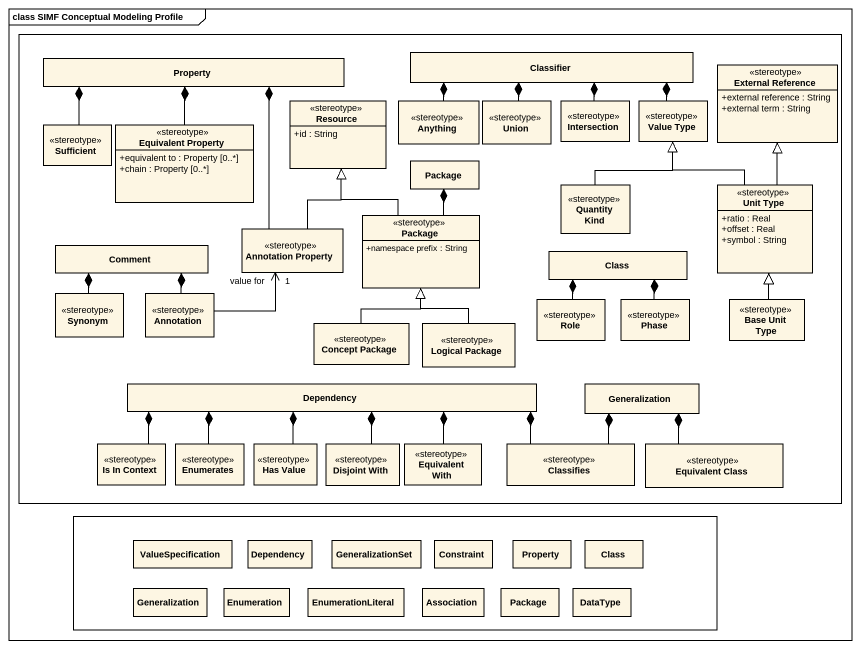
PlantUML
@startuml
mainframe class SIMF Conceptual Modeling Profile
hide circle
hide empty members
skinparam classAttributeIconSize 0
rectangle " " as rectangle1 {
  class Property
  class Classifier
  class "External Reference" as External_Reference <<stereotype>> {
    +external reference : String
    +external term : String
  }
  class Resource <<stereotype>> {
    +id : String
  }
  class Anything <<stereotype>>
  class Union <<stereotype>>
  class Intersection <<stereotype>>
  class "Value Type" as Value_Type <<stereotype>>
  class Sufficient <<stereotype>>
  class "Equivalent Property" as Equivalent_Property <<stereotype>> {
    +equivalent to : Property [0..*]
    +chain : Property [0..*]
  }
  class "Package" as Package_
  class "Package" as Package__2 <<stereotype>> {
    +namespace prefix : String
  }
  class "Quantity Kind" as Quantity_Kind <<stereotype>>
  class "Unit Type" as Unit_Type <<stereotype>> {
    +ratio : Real
    +offset : Real
    +symbol : String
  }
  class Comment
  class "Annotation Property" as Annotation_Property <<stereotype>>
  class "Class" as Class_
  class Synonym <<stereotype>>
  class "Annotation" as Annotation_ <<stereotype>>
  class Role <<stereotype>>
  class Phase <<stereotype>>
  class "Base Unit Type" as Base_Unit_Type <<stereotype>>
  class "Concept Package" as Concept_Package <<stereotype>>
  class "Logical Package" as Logical_Package <<stereotype>>
  class Dependency
  class Generalization
  class "Is In Context" as Is_In_Context <<stereotype>>
  class Enumerates <<stereotype>>
  class "Has Value" as Has_Value <<stereotype>>
  class "Disjoint With" as Disjoint_With <<stereotype>>
  class "Equivalent With" as Equivalent_With <<stereotype>>
  class Classifies <<stereotype>>
  class "Equivalent Class" as Equivalent_Class <<stereotype>>
}
rectangle " " as rectangle2 {
  class ValueSpecification
  class "Dependency" as Dependency_2
  class GeneralizationSet
  class Constraint
  class "Property" as Property_2
  class "Class" as Class__2
  class "Generalization" as Generalization_2
  class Enumeration
  class EnumerationLiteral
  class Association
  class "Package" as Package__3
  class DataType
}
Anything -right-* Classifier
Union -up-* Classifier
Intersection -up-* Classifier
Value_Type -left-* Classifier
Sufficient -up-* Property
Equivalent_Property -up-* Property
Package__2 -up-|> Resource
Package__2 -up-* Package_
Quantity_Kind -up-|> Value_Type
Unit_Type -up-|> External_Reference
Unit_Type -up-|> Value_Type
Annotation_Property -up-* Property
Annotation_Property -up-|> Resource
Annotation_Property "value for\n1" <-left- Annotation_
Synonym -up-* Comment
Annotation_ -up-* Comment
Role -up-* Class_
Phase -up-* Class_
Base_Unit_Type -up-|> Unit_Type
Concept_Package -up-|> Package__2
Logical_Package -up-|> Package__2
Is_In_Context -right-* Dependency
Enumerates -right-* Dependency
Has_Value -up-* Dependency
Disjoint_With -up-* Dependency
Equivalent_With -up-* Dependency
Classifies -left-* Dependency
Classifies -up-* Generalization
Equivalent_Class -up-* Generalization
@enduml
